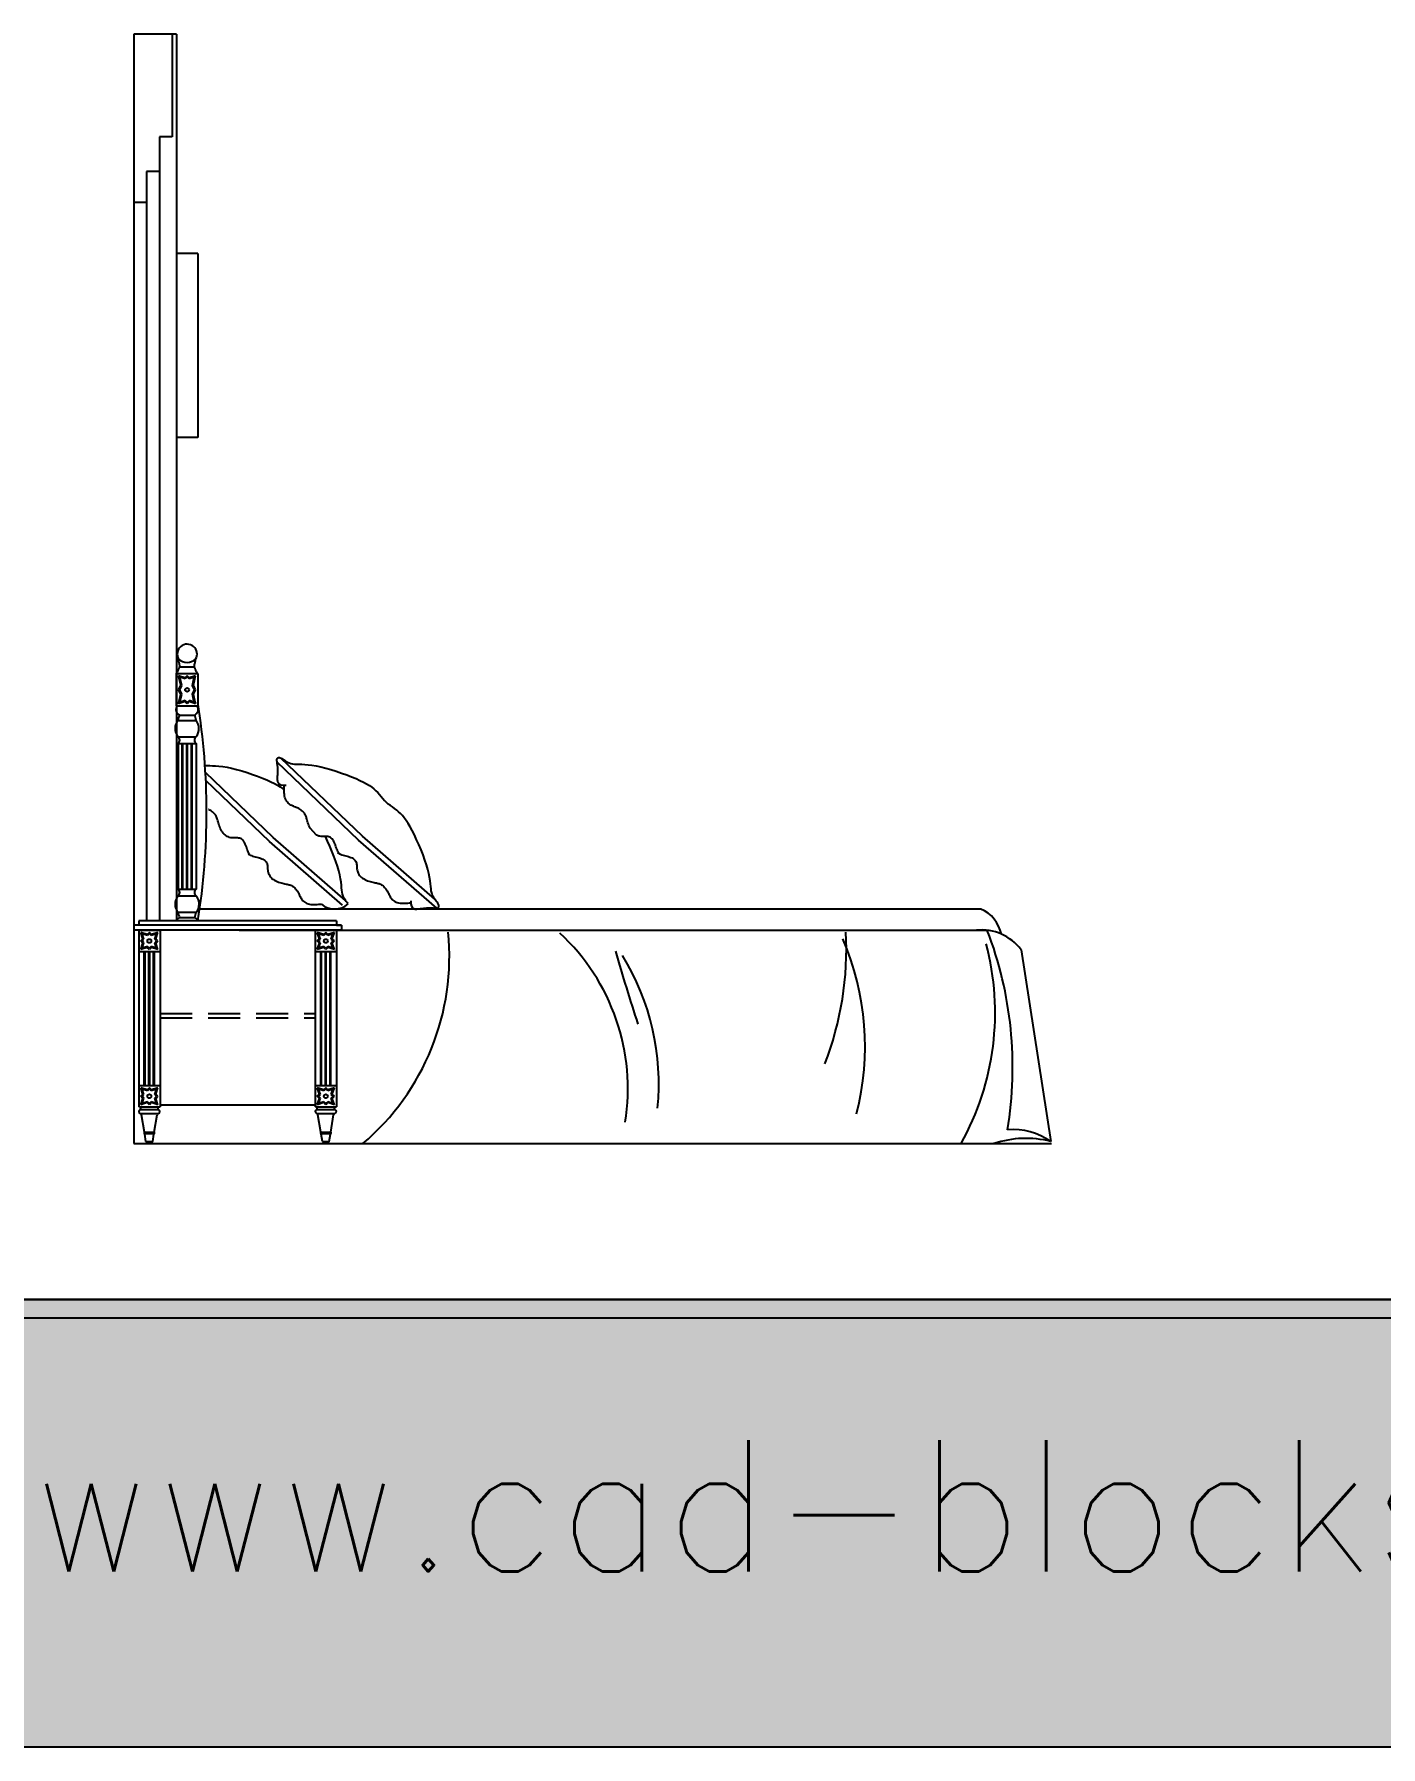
# Model space of a CAD drawing. Header units: millimetres. Extents: x 30176 to 68715, y 55479 to 72995.
# Drawn here: x 62405 to 65560, y 55479 to 59492 of the extents above; entities that cross this region are included whole.
import ezdxf

# ---------------------------------------------------------------- set-up
doc = ezdxf.new("R2010")
doc.units = ezdxf.units.MM
doc.linetypes.add('DASHED2', pattern=[0.375, 0.25, -0.125])
doc.layers.add('www.cad-blocks.net', color=7, linetype='Continuous')
doc.styles.get("Standard").update_dxf_attribs({"font": 'arial.ttf'})

# ---------------------------------------------------------------- blocks, each defined once
blk = doc.blocks.new('A$C557B3623')
for p, q in [((0, 2600), (0, 0)), ((100, 2600), (0, 2600)), ((90, 2600), (90, 2360)), ((100, 2600), (100, 522)), ((90, 2360), (60, 2360)), ((60, 2360), (60, 2278)), ((60, 2278), (30, 2278)), ((30, 2278), (30, 2206)), ((60, 2278), (60, 522)), ((30, 2206), (0, 2206)), ((30, 2206), (30, 522)), ((150, 2086.1), (100, 2086.1)), ((150, 2086.1), (150, 1654.9)), ((150, 1654.9), (100, 1654.9)), ((105.1, 1133.9), (105, 1135.8)), ((105.2, 1132.1), (105.1, 1133.9)), ((105.5, 1130.5), (105.2, 1132.1)), ((105.8, 1129.1), (105.5, 1130.5)), ((106.1, 1127.8), (105.8, 1129.1)), ((106.5, 1126.5), (106.1, 1127.8)), ((106.8, 1125.4), (106.5, 1126.5)), ((107.1, 1124.3), (106.8, 1125.4)), ((107.3, 1123.2), (107.1, 1124.3)), ((142.7, 1123.2), (142.9, 1124.3)), ((142.9, 1124.3), (143.2, 1125.4)), ((143.2, 1125.4), (143.5, 1126.5)), ((143.5, 1126.5), (143.9, 1127.8)), ((143.9, 1127.8), (144.2, 1129.1)), ((144.2, 1129.1), (144.5, 1130.5)), ((144.5, 1130.5), (144.8, 1132.1)), ((144.8, 1132.1), (144.9, 1133.9)), ((144.9, 1133.9), (145, 1135.8)), ((100, 1101.6), (101.3, 1103.5)), ((100, 1026.1), (100, 1101.6)), ((100, 1101.6), (150, 1101.6)), ((101.3, 1103.5), (102.3, 1105.1)), ((102.3, 1105.1), (103.1, 1106.4)), ((103.1, 1106.4), (103.7, 1107.6)), ((103.7, 1107.6), (104.2, 1108.6)), ((104.2, 1108.6), (104.5, 1109.5)), ((104.5, 1109.5), (104.9, 1110.3)), ((104.9, 1110.3), (105.2, 1111.1)), ((110, 1074.5), (105, 1096.6)), ((120, 1091.6), (105, 1096.6)), ((105.2, 1111.1), (105.5, 1111.8)), ((105.5, 1111.8), (105.8, 1112.6)), ((105.8, 1112.6), (106.1, 1113.3)), ((106.1, 1113.3), (106.4, 1114)), ((106.4, 1114), (106.7, 1114.7)), ((106.7, 1114.7), (106.9, 1115.4)), ((106.9, 1115.4), (107.1, 1116.2)), ((107.1, 1116.2), (107.3, 1117)), ((107.5, 1122.2), (107.3, 1123.2)), ((107.3, 1117), (107.5, 1117.8)), ((107.4, 1117.3), (142.6, 1117.3)), ((107.6, 1121.3), (107.5, 1122.2)), ((107.5, 1117.8), (107.6, 1118.6)), ((107.7, 1120.3), (107.6, 1121.3)), ((107.6, 1118.6), (107.7, 1119.4)), ((107.7, 1119.4), (107.7, 1120.3)), ((112.3, 1074), (108.2, 1093.4)), ((120.5, 1089.3), (108.2, 1093.4)), ((125, 1096.6), (120, 1091.6)), ((125, 1093.8), (120.5, 1089.3)), ((130, 1091.6), (125, 1096.6)), ((129.5, 1089.3), (125, 1093.8)), ((141.8, 1093.4), (129.5, 1089.3)), ((145, 1096.6), (130, 1091.6)), ((137.7, 1074), (141.8, 1093.4)), ((140, 1074.5), (145, 1096.6)), ((142.3, 1120.3), (142.4, 1121.3)), ((142.3, 1119.4), (142.3, 1120.3)), ((142.4, 1118.6), (142.3, 1119.4)), ((142.4, 1121.3), (142.5, 1122.2)), ((142.5, 1117.8), (142.4, 1118.6)), ((142.5, 1122.2), (142.7, 1123.2)), ((142.7, 1117), (142.5, 1117.8)), ((142.9, 1116.2), (142.7, 1117)), ((143.1, 1115.4), (142.9, 1116.2)), ((143.3, 1114.7), (143.1, 1115.4)), ((143.6, 1114), (143.3, 1114.7)), ((143.9, 1113.3), (143.6, 1114)), ((144.2, 1112.6), (143.9, 1113.3)), ((144.5, 1111.8), (144.2, 1112.6)), ((144.8, 1111.1), (144.5, 1111.8)), ((145.1, 1110.3), (144.8, 1111.1)), ((145.5, 1109.5), (145.1, 1110.3)), ((145.8, 1108.6), (145.5, 1109.5)), ((146.3, 1107.6), (145.8, 1108.6)), ((146.9, 1106.4), (146.3, 1107.6)), ((147.7, 1105.1), (146.9, 1106.4)), ((148.7, 1103.5), (147.7, 1105.1)), ((150, 1101.6), (148.7, 1103.5)), ((150, 1101.6), (150, 1026.1)), ((105, 1063.6), (110, 1074.5)), ((110, 1053.2), (105, 1063.6)), ((105, 1031.1), (110, 1053.2)), ((107.8, 1063.6), (112.3, 1074)), ((112.3, 1053.7), (107.8, 1063.6)), ((108.2, 1034.3), (112.3, 1053.7)), ((142.2, 1063.6), (137.7, 1074)), ((137.7, 1053.7), (142.2, 1063.6)), ((141.8, 1034.3), (137.7, 1053.7)), ((145, 1063.6), (140, 1074.5)), ((140, 1053.2), (145, 1063.6)), ((145, 1031.1), (140, 1053.2)), ((100, 1026.1), (150, 1026.1)), ((120, 1036.1), (105, 1031.1)), ((107.1, 1004.6), (142.9, 1004.6)), ((120.5, 1038.7), (108.2, 1034.3)), ((125, 1031.1), (120, 1036.1)), ((125, 1033.9), (120.5, 1038.7)), ((130.3, 1038.5), (125, 1033.9)), ((130, 1036.1), (125, 1031.1)), ((145, 1031.1), (130, 1036.1)), ((141.8, 1034.3), (130.3, 1038.5)), ((103.7, 992), (146.3, 992)), ((103.8, 937.7), (103.8, 596.7)), ((103.8, 937.7), (146.2, 937.7)), ((104.1, 953.6), (145.9, 953.6)), ((113.1, 596.7), (113.1, 937.7)), ((115.1, 596.7), (115.1, 937.7)), ((124.1, 596.7), (124.1, 937.7)), ((126.1, 596.7), (126.1, 937.7)), ((135.1, 596.7), (135.1, 937.7)), ((137.1, 596.7), (137.1, 937.7)), ((145.9, 953.6), (145.9, 953.7)), ((146.2, 937.7), (146.2, 596.7)), ((166.9, 886.5), (167.6, 886.4)), ((167.6, 886.4), (172.7, 886.1)), ((172.7, 886.1), (178.4, 886)), ((178.4, 886), (184.7, 885.8)), ((184.7, 885.8), (191.8, 885.5)), ((191.8, 885.5), (199.7, 884.9)), ((199.7, 884.9), (208.6, 883.9)), ((208.6, 883.9), (218.5, 882.2)), ((335.5, 900.6), (335.7, 901.9)), ((335.5, 899), (335.5, 900.6)), ((335.6, 897.3), (335.5, 899)), ((335.8, 895.4), (335.6, 897.3)), ((335.7, 901.9), (336.1, 902.9)), ((336.1, 893.2), (335.8, 895.4)), ((526.9, 711.5), (336, 894.2)), ((336.1, 902.9), (336.8, 903.8)), ((336.4, 890.9), (336.1, 893.2)), ((336.7, 888.3), (336.4, 890.9)), ((337, 885.6), (336.7, 888.3)), ((336.8, 903.8), (337.7, 904.4)), ((337.2, 882.7), (337, 885.6)), ((337.7, 904.4), (338.8, 904.8)), ((338.8, 904.8), (340.1, 904.8)), ((340.1, 904.8), (341.6, 904.7)), ((341.6, 904.7), (343.3, 904.2)), ((343.3, 904.2), (345.2, 903.4)), ((535.6, 720.9), (344.6, 903.7)), ((345.2, 903.4), (347.3, 902.3)), ((347.3, 902.3), (349.5, 901)), ((349.5, 901), (351.9, 899.3)), ((351.9, 899.3), (354.5, 897.6)), ((354.5, 897.6), (357.4, 895.8)), ((357.4, 895.8), (360.5, 894)), ((360.5, 894), (364, 892.5)), ((364, 892.5), (367.8, 891.1)), ((367.8, 891.1), (371.9, 890.1)), ((371.9, 890.1), (376.5, 889.6)), ((376.5, 889.6), (381.6, 889.3)), ((381.6, 889.3), (387.3, 889.1)), ((387.3, 889.1), (393.7, 889)), ((393.7, 889), (400.7, 888.7)), ((400.7, 888.7), (408.7, 888.1)), ((408.7, 888.1), (417.5, 887)), ((417.5, 887), (427.4, 885.4)), ((427.4, 885.4), (438.3, 883.1)), ((438.3, 883.1), (449.9, 880.1)), ((326.7, 717.7), (168, 869.6)), ((318, 708.3), (168.9, 851)), ((218.5, 882.2), (229.3, 879.9)), ((229.3, 879.9), (241, 877)), ((241, 877), (253.2, 873.5)), ((253.2, 873.5), (265.7, 869.6)), ((265.7, 869.6), (278, 865.5)), ((278, 865.5), (290.1, 861.1)), ((290.1, 861.1), (301.4, 856.8)), ((301.4, 856.8), (311.9, 852.4)), ((311.9, 852.4), (321.2, 848.2)), ((321.2, 848.2), (329.5, 844.2)), ((329.5, 844.2), (336.7, 840.2)), ((336.8, 857), (337.1, 861.2)), ((336.8, 852.9), (336.8, 857)), ((337.2, 848.9), (336.8, 852.9)), ((337.1, 861.2), (337.3, 865.3)), ((337.4, 879.6), (337.2, 882.7)), ((338.4, 845.4), (337.2, 848.9)), ((337.3, 865.3), (337.5, 869.1)), ((337.5, 876.3), (337.4, 879.6)), ((337.5, 872.8), (337.5, 876.3)), ((337.5, 869.1), (337.5, 872.8)), ((340.7, 842.5), (338.4, 845.4)), ((449.9, 880.1), (462.1, 876.7)), ((462.1, 876.7), (474.6, 872.8)), ((474.6, 872.8), (487, 868.6)), ((487, 868.6), (499, 864.3)), ((499, 864.3), (510.4, 859.9)), ((510.4, 859.9), (520.8, 855.6)), ((520.8, 855.6), (530.1, 851.4)), ((530.1, 851.4), (538.4, 847.3)), ((538.4, 847.3), (545.6, 843.4)), ((545.6, 843.4), (552.1, 839.4)), ((336.7, 840.2), (343.1, 836.2)), ((344.4, 840.5), (340.7, 842.5)), ((343.1, 836.2), (348.8, 832.2)), ((349.8, 839.5), (344.4, 840.5)), ((348.8, 832.2), (352.6, 829.3)), ((357.2, 839.7), (349.8, 839.5)), ((352.4, 836.2), (352.2, 839.1)), ((352.5, 832.9), (352.4, 836.2)), ((352.6, 829.4), (352.5, 832.9)), ((352.7, 825.7), (352.6, 829.4)), ((352.8, 821.9), (352.7, 825.7)), ((353.1, 818.1), (352.8, 821.9)), ((353.5, 814.5), (353.1, 818.1)), ((354.3, 811), (353.5, 814.5)), ((355.3, 807.9), (354.3, 811)), ((356.6, 805.1), (355.3, 807.9)), ((358.2, 802.6), (356.6, 805.1)), ((552.1, 839.4), (557.8, 835.4)), ((557.8, 835.4), (562.9, 831.4)), ((562.9, 831.4), (567.5, 827.2)), ((567.5, 827.2), (571.8, 822.9)), ((571.8, 822.9), (575.8, 818.5)), ((575.8, 818.5), (579.7, 813.8)), ((579.7, 813.8), (583.5, 809.1)), ((583.5, 809.1), (587.3, 804.3)), ((587.3, 804.3), (591.8, 800.1)), ((176.1, 783), (175.2, 783.5)), ((178.2, 781.9), (176.1, 783)), ((180.3, 780.7), (178.2, 781.9)), ((182.3, 779.3), (180.3, 780.7)), ((184.3, 777.8), (182.3, 779.3)), ((186.2, 776.3), (184.3, 777.8)), ((187.9, 774.6), (186.2, 776.3)), ((189.5, 773), (187.9, 774.6)), ((190.9, 771.2), (189.5, 773)), ((192.1, 769.5), (190.9, 771.2)), ((193.1, 767.6), (192.1, 769.5)), ((194, 765.7), (193.1, 767.6)), ((194.8, 763.7), (194, 765.7)), ((195.5, 761.6), (194.8, 763.7)), ((359.9, 800.3), (358.2, 802.6)), ((361.8, 798.3), (359.9, 800.3)), ((363.8, 796.5), (361.8, 798.3)), ((365.9, 795), (363.8, 796.5)), ((368.1, 793.6), (365.9, 795)), ((370.2, 792.5), (368.1, 793.6)), ((372.3, 791.5), (370.2, 792.5)), ((374.4, 790.6), (372.3, 791.5)), ((376.5, 789.7), (374.4, 790.6)), ((378.6, 788.9), (376.5, 789.7)), ((380.8, 788.1), (378.6, 788.9)), ((382.9, 787.2), (380.8, 788.1)), ((385, 786.2), (382.9, 787.2)), ((387.1, 785.1), (385, 786.2)), ((389.2, 783.8), (387.1, 785.1)), ((391.3, 782.5), (389.2, 783.8)), ((393.2, 781), (391.3, 782.5)), ((395.1, 779.4), (393.2, 781)), ((396.8, 777.8), (395.1, 779.4)), ((398.4, 776.1), (396.8, 777.8)), ((399.8, 774.4), (398.4, 776.1)), ((401, 772.6), (399.8, 774.4)), ((402, 770.8), (401, 772.6)), ((402.9, 768.9), (402, 770.8)), ((403.7, 766.9), (402.9, 768.9)), ((404.4, 764.8), (403.7, 766.9)), ((405.1, 762.5), (404.4, 764.8)), ((596.3, 796), (591.8, 800.1)), ((601.4, 792.6), (596.3, 796)), ((606.4, 789.1), (601.4, 792.6)), ((611.3, 785.6), (606.4, 789.1)), ((616.1, 781.9), (611.3, 785.6)), ((620.7, 777.9), (616.1, 781.9)), ((625.1, 773.6), (620.7, 777.9)), ((629.5, 768.9), (625.1, 773.6)), ((633.9, 763.5), (629.5, 768.9)), ((638.4, 757.4), (633.9, 763.5)), ((196.2, 759.4), (195.5, 761.6)), ((196.9, 756.9), (196.2, 759.4)), ((197.6, 754.3), (196.9, 756.9)), ((198.4, 751.5), (197.6, 754.3)), ((199.3, 748.6), (198.4, 751.5)), ((200.3, 745.5), (199.3, 748.6)), ((201.5, 742.4), (200.3, 745.5)), ((202.7, 739.3), (201.5, 742.4)), ((204.2, 736.2), (202.7, 739.3)), ((205.8, 733.3), (204.2, 736.2)), ((207.6, 730.5), (205.8, 733.3)), ((209.6, 727.9), (207.6, 730.5)), ((211.8, 725.6), (209.6, 727.9)), ((214.1, 723.5), (211.8, 725.6)), ((216.6, 721.7), (214.1, 723.5)), ((405.8, 760.1), (405.1, 762.5)), ((406.5, 757.5), (405.8, 760.1)), ((407.3, 754.7), (406.5, 757.5)), ((408.2, 751.7), (407.3, 754.7)), ((409.2, 748.7), (408.2, 751.7)), ((410.4, 745.5), (409.2, 748.7)), ((411.7, 742.4), (410.4, 745.5)), ((413.1, 739.4), (411.7, 742.4)), ((428.1, 723.3), (413.1, 739.4)), ((430.7, 722), (428.1, 723.3)), ((642.9, 750.4), (638.4, 757.4)), ((647.6, 742.5), (642.9, 750.4)), ((652.5, 733.6), (647.6, 742.5)), ((657.6, 723.4), (652.5, 733.6)), ((662.8, 712.4), (657.6, 723.4)), ((219.1, 720.1), (216.6, 721.7)), ((221.8, 718.8), (219.1, 720.1)), ((224.5, 717.8), (221.8, 718.8)), ((227.3, 717.1), (224.5, 717.8)), ((230, 716.7), (227.3, 717.1)), ((232.8, 716.5), (230, 716.7)), ((235.5, 716.5), (232.8, 716.5)), ((238.2, 716.5), (235.5, 716.5)), ((240.8, 716.5), (238.2, 716.5)), ((243.3, 716.5), (240.8, 716.5)), ((245.7, 716.3), (243.3, 716.5)), ((248, 715.9), (245.7, 716.3)), ((250.1, 715.1), (248, 715.9)), ((252.1, 714.1), (250.1, 715.1)), ((254, 712.7), (252.1, 714.1)), ((255.7, 711.1), (254, 712.7)), ((257.3, 709.2), (255.7, 711.1)), ((258.7, 707.1), (257.3, 709.2)), ((260.1, 704.6), (258.7, 707.1)), ((261.4, 702), (260.1, 704.6)), ((262.6, 699.1), (261.4, 702)), ((263.8, 696), (262.6, 699.1)), ((264.9, 692.9), (263.8, 696)), ((265.9, 689.7), (264.9, 692.9)), ((267, 686.6), (265.9, 689.7)), ((268.2, 683.6), (267, 686.6)), ((269.4, 680.8), (268.2, 683.6)), ((488.8, 559.3), (318, 708.3)), ((496.4, 569.7), (326.7, 717.7)), ((433.4, 721), (430.7, 722)), ((436.2, 720.3), (433.4, 721)), ((439, 719.8), (436.2, 720.3)), ((441.7, 719.7), (439, 719.8)), ((444.5, 719.6), (441.7, 719.7)), ((447.1, 719.7), (444.5, 719.6)), ((449.7, 719.7), (447.1, 719.7)), ((453.9, 709.3), (448.9, 719.7)), ((452.3, 719.7), (449.7, 719.7)), ((454.7, 719.5), (452.3, 719.7)), ((459.1, 697.6), (453.9, 709.3)), ((456.9, 719), (454.7, 719.5)), ((459.1, 718.3), (456.9, 719)), ((461, 717.2), (459.1, 718.3)), ((464.2, 685.6), (459.1, 697.6)), ((462.9, 715.9), (461, 717.2)), ((464.6, 714.3), (462.9, 715.9)), ((469, 673.5), (464.2, 685.6)), ((466.2, 712.4), (464.6, 714.3)), ((467.7, 710.2), (466.2, 712.4)), ((469, 707.8), (467.7, 710.2)), ((470.3, 705.1), (469, 707.8)), ((471.5, 702.2), (470.3, 705.1)), ((472.7, 699.2), (471.5, 702.2)), ((473.8, 696), (472.7, 699.2)), ((474.9, 692.9), (473.8, 696)), ((476, 689.7), (474.9, 692.9)), ((477.1, 686.8), (476, 689.7)), ((478.3, 684), (477.1, 686.8)), ((477.2, 682.3), (477.8, 681.8)), ((479.6, 681.5), (478.3, 684)), ((709.8, 552), (526.9, 711.5)), ((705.3, 572.9), (535.6, 720.9)), ((668, 700.8), (662.8, 712.4)), ((673.1, 688.7), (668, 700.8)), ((677.9, 676.6), (673.1, 688.7)), ((268.3, 679.2), (268.9, 678.6)), ((268.9, 678.6), (270.8, 677.3)), ((270.6, 678.4), (269.4, 680.8)), ((271.9, 676.3), (270.6, 678.4)), ((270.8, 677.3), (273.1, 676.1)), ((273.1, 676.1), (275.6, 675)), ((275.6, 675), (278.5, 674)), ((278.5, 674), (281.5, 673.1)), ((281.5, 673.1), (284.7, 672.3)), ((284.7, 672.3), (288, 671.4)), ((288, 671.4), (291.2, 670.6)), ((291.2, 670.6), (294.3, 669.7)), ((294.3, 669.7), (297.3, 668.7)), ((297.3, 668.7), (300.1, 667.6)), ((300.1, 667.6), (302.6, 666.4)), ((302.6, 666.4), (304.9, 665.1)), ((304.9, 665.1), (306.9, 663.6)), ((306.9, 663.6), (308.6, 662.1)), ((308.6, 662.1), (310.1, 660.3)), ((310.1, 660.3), (311.3, 658.4)), ((311.3, 658.4), (312.2, 656.4)), ((312.2, 656.4), (312.8, 654.1)), ((312.8, 654.1), (313.2, 651.8)), ((313.2, 651.8), (313.4, 649.2)), ((313.4, 649.2), (313.6, 646.6)), ((313.6, 646.6), (313.7, 644)), ((313.7, 644), (314, 641.2)), ((473.3, 661.5), (469, 673.5)), ((477.2, 650.1), (473.3, 661.5)), ((480.3, 639.4), (477.2, 650.1)), ((477.8, 681.8), (479.8, 680.5)), ((480.9, 679.5), (479.6, 681.5)), ((479.8, 680.5), (482, 679.3)), ((482, 679.3), (484.6, 678.2)), ((484.6, 678.2), (487.4, 677.2)), ((487.4, 677.2), (490.5, 676.3)), ((490.5, 676.3), (493.6, 675.4)), ((493.6, 675.4), (496.9, 674.6)), ((496.9, 674.6), (500.1, 673.7)), ((500.1, 673.7), (503.3, 672.8)), ((503.3, 672.8), (506.2, 671.8)), ((506.2, 671.8), (509, 670.8)), ((509, 670.8), (511.5, 669.6)), ((511.5, 669.6), (513.8, 668.3)), ((513.8, 668.3), (515.8, 666.8)), ((515.8, 666.8), (517.5, 665.2)), ((517.5, 665.2), (519, 663.5)), ((519, 663.5), (520.2, 661.6)), ((520.2, 661.6), (521.1, 659.5)), ((521.1, 659.5), (521.7, 657.3)), ((521.7, 657.3), (522.1, 654.9)), ((522.1, 654.9), (522.3, 652.4)), ((522.3, 652.4), (522.5, 649.8)), ((522.5, 649.8), (522.6, 647.1)), ((522.6, 647.1), (522.9, 644.4)), ((522.9, 644.4), (523.3, 641.7)), ((682.3, 664.7), (677.9, 676.6)), ((686.1, 653.3), (682.3, 664.7)), ((689.2, 642.6), (686.1, 653.3)), ((691.6, 632.9), (689.2, 642.6)), ((314, 641.2), (314.3, 638.5)), ((314.3, 638.5), (315, 635.8)), ((315, 635.8), (315.9, 633.1)), ((315.9, 633.1), (317.1, 630.5)), ((317.1, 630.5), (318.6, 627.9)), ((318.6, 627.9), (320.4, 625.5)), ((320.4, 625.5), (322.4, 623.1)), ((322.4, 623.1), (324.6, 621)), ((324.6, 621), (327.1, 619)), ((327.1, 619), (329.8, 617.2)), ((329.8, 617.2), (332.7, 615.6)), ((332.7, 615.6), (335.8, 614.2)), ((335.8, 614.2), (338.9, 613)), ((338.9, 613), (342.1, 612)), ((342.1, 612), (345.3, 611.1)), ((345.3, 611.1), (348.4, 610.3)), ((348.4, 610.3), (351.5, 609.6)), ((351.5, 609.6), (354.3, 609)), ((354.3, 609), (357, 608.5)), ((357, 608.5), (359.5, 608)), ((359.5, 608), (361.8, 607.5)), ((361.8, 607.5), (363.9, 606.9)), ((363.9, 606.9), (366, 606.3)), ((366, 606.3), (368, 605.5)), ((368, 605.5), (369.8, 604.7)), ((369.8, 604.7), (371.7, 603.6)), ((371.7, 603.6), (373.5, 602.3)), ((373.5, 602.3), (375.3, 600.9)), ((482.7, 629.7), (480.3, 639.4)), ((484.4, 621), (482.7, 629.7)), ((485.6, 613.1), (484.4, 621)), ((486.4, 606.1), (485.6, 613.1)), ((487, 599.8), (486.4, 606.1)), ((523.3, 641.7), (523.9, 639)), ((523.9, 639), (524.8, 636.3)), ((524.8, 636.3), (526, 633.6)), ((526, 633.6), (527.5, 631.1)), ((527.5, 631.1), (529.3, 628.6)), ((529.3, 628.6), (531.3, 626.3)), ((531.3, 626.3), (533.5, 624.1)), ((533.5, 624.1), (536, 622.1)), ((536, 622.1), (538.7, 620.3)), ((538.7, 620.3), (541.6, 618.8)), ((541.6, 618.8), (544.7, 617.4)), ((544.7, 617.4), (547.8, 616.2)), ((547.8, 616.2), (551, 615.1)), ((551, 615.1), (554.2, 614.2)), ((554.2, 614.2), (557.4, 613.4)), ((557.4, 613.4), (560.4, 612.8)), ((560.4, 612.8), (563.3, 612.2)), ((563.3, 612.2), (565.9, 611.6)), ((565.9, 611.6), (568.4, 611.1)), ((568.4, 611.1), (570.7, 610.6)), ((570.7, 610.6), (572.9, 610.1)), ((572.9, 610.1), (574.9, 609.4)), ((574.9, 609.4), (576.9, 608.7)), ((576.9, 608.7), (578.8, 607.8)), ((578.8, 607.8), (580.6, 606.8)), ((580.6, 606.8), (582.4, 605.5)), ((582.4, 605.5), (584.2, 604.1)), ((584.2, 604.1), (586, 602.4)), ((586, 602.4), (587.7, 600.7)), ((693.3, 624.2), (691.6, 632.9)), ((694.5, 616.3), (693.3, 624.2)), ((695.3, 609.3), (694.5, 616.3)), ((696, 602.9), (695.3, 609.3)), ((696.5, 597.3), (696, 602.9)), ((103.8, 596.7), (146.2, 596.7)), ((104.1, 580.7), (145.9, 580.7)), ((145.9, 580.7), (145.9, 580.7)), ((375.3, 600.9), (377.1, 599.3)), ((377.1, 599.3), (378.8, 597.5)), ((378.8, 597.5), (380.4, 595.7)), ((380.4, 595.7), (381.9, 593.7)), ((381.9, 593.7), (383.3, 591.7)), ((383.3, 591.7), (384.6, 589.7)), ((384.6, 589.7), (385.7, 587.7)), ((385.7, 587.7), (386.8, 585.6)), ((386.8, 585.6), (387.8, 583.6)), ((387.8, 583.6), (388.7, 581.5)), ((388.7, 581.5), (389.7, 579.5)), ((389.7, 579.5), (390.8, 577.4)), ((390.8, 577.4), (392, 575.4)), ((392, 575.4), (393.3, 573.4)), ((393.3, 573.4), (394.8, 571.4)), ((394.8, 571.4), (396.5, 569.4)), ((396.5, 569.4), (398.4, 567.5)), ((398.4, 567.5), (400.5, 565.8)), ((400.5, 565.8), (402.9, 564.2)), ((402.9, 564.2), (405.6, 562.8)), ((405.6, 562.8), (408.5, 561.7)), ((487.6, 594.1), (487, 599.8)), ((488.3, 589.1), (487.6, 594.1)), ((489.2, 584.5), (488.3, 589.1)), ((490.5, 580.4), (489.2, 584.5)), ((492.1, 576.7), (490.5, 580.4)), ((494, 573.4), (492.1, 576.7)), ((495.9, 570.4), (494, 573.4)), ((497.9, 567.7), (495.9, 570.4)), ((499.9, 565.2), (497.9, 567.7)), ((501.7, 562.9), (499.9, 565.2)), ((502.6, 561.7), (501.7, 562.9)), ((587.7, 600.7), (589.3, 598.8)), ((589.3, 598.8), (590.8, 596.9)), ((590.8, 596.9), (592.2, 594.9)), ((592.2, 594.9), (593.5, 592.9)), ((593.5, 592.9), (594.7, 590.8)), ((594.7, 590.8), (595.7, 588.8)), ((595.7, 588.8), (596.7, 586.7)), ((596.7, 586.7), (597.7, 584.7)), ((597.7, 584.7), (598.7, 582.7)), ((598.7, 582.7), (599.7, 580.6)), ((599.7, 580.6), (600.9, 578.6)), ((600.9, 578.6), (602.2, 576.5)), ((602.2, 576.5), (603.7, 574.5)), ((603.7, 574.5), (605.4, 572.6)), ((605.4, 572.6), (607.3, 570.7)), ((607.3, 570.7), (609.5, 568.9)), ((609.5, 568.9), (611.8, 567.4)), ((611.8, 567.4), (614.5, 566)), ((614.5, 566), (617.4, 564.9)), ((617.4, 564.9), (620.6, 564.1)), ((620.6, 564.1), (624.1, 563.6)), ((624.1, 563.6), (627.7, 563.4)), ((627.7, 563.4), (631.5, 563.5)), ((631.5, 563.5), (635.3, 563.6)), ((635.3, 563.6), (639, 563.8)), ((639, 563.8), (642.5, 564)), ((642.5, 564), (645.8, 564.2)), ((645.8, 564.2), (648.8, 564.2)), ((648.9, 569.2), (649.3, 561.8)), ((697.2, 592.2), (696.5, 597.3)), ((698.1, 587.7), (697.2, 592.2)), ((699.4, 583.6), (698.1, 587.7)), ((701, 579.9), (699.4, 583.6)), ((702.9, 576.6), (701, 579.9)), ((704.9, 573.6), (702.9, 576.6)), ((706.9, 570.8), (704.9, 573.6)), ((708.8, 568.4), (706.9, 570.8)), ((710.6, 566.1), (708.8, 568.4)), ((712.2, 564), (710.6, 566.1)), ((713.4, 562), (712.2, 564)), ((714.3, 560.2), (713.4, 562)), ((475, 522), (11.5, 522)), ((11.5, 522), (11.5, 512)), ((103.7, 542.4), (146.3, 542.4)), ((107.1, 529.8), (142.9, 529.8)), ((154.5, 550), (1984.8, 550)), ((408.5, 561.7), (411.7, 560.9)), ((411.7, 560.9), (415.1, 560.5)), ((415.1, 560.5), (418.8, 560.3)), ((418.8, 560.3), (422.6, 560.3)), ((422.6, 560.3), (426.4, 560.4)), ((426.4, 560.4), (430.1, 560.6)), ((430.1, 560.6), (433.6, 560.9)), ((433.6, 560.9), (436.9, 561)), ((436.9, 561), (439.8, 561)), ((475, 522), (475, 512)), ((649.3, 561.8), (650.7, 556.5)), ((650.7, 556.5), (653, 553)), ((653, 553), (656.1, 550.9)), ((656.1, 550.9), (659.7, 549.9)), ((659.7, 549.9), (663.6, 549.8)), ((663.6, 549.8), (667.8, 550.2)), ((667.8, 550.2), (671.9, 550.8)), ((671.9, 550.8), (675.9, 551.3)), ((675.9, 551.3), (679.8, 551.7)), ((679.8, 551.7), (683.4, 552)), ((683.4, 552), (686.9, 552.3)), ((686.9, 552.3), (690.2, 552.4)), ((690.2, 552.4), (693.3, 552.5)), ((693.3, 552.5), (696.2, 552.5)), ((696.2, 552.5), (699, 552.4)), ((699, 552.4), (701.5, 552.3)), ((701.5, 552.3), (703.9, 552.2)), ((703.9, 552.2), (706.1, 552.1)), ((706.1, 552.1), (708, 552)), ((708, 552), (709.7, 552)), ((709.7, 552), (711.3, 552.2)), ((711.3, 552.2), (712.5, 552.5)), ((712.5, 552.5), (713.6, 553)), ((713.6, 553), (714.4, 553.7)), ((714.9, 558.6), (714.3, 560.2)), ((714.4, 553.7), (714.9, 554.6)), ((715.2, 557.1), (714.9, 558.6)), ((714.9, 554.6), (715.2, 555.7)), ((715.2, 555.7), (715.2, 557.1)), ((11.5, 512), (0, 512)), ((0, 512), (0, 500)), ((0, 512), (0, 500)), ((11.5, 500), (0, 500)), ((486.5, 512), (11.5, 512)), ((486.5, 500), (11.5, 500)), ((11.5, 500), (11.5, 86.1)), ((11.5, 500), (11.5, 86.1)), ((11.5, 500), (61.5, 500)), ((31.5, 490), (16.5, 495)), ((21.5, 480), (16.5, 495)), ((32, 487.7), (19.6, 491.8)), ((23.8, 479.5), (19.6, 491.8)), ((36.5, 495), (31.5, 490)), ((36.5, 492.2), (32, 487.7)), ((41.5, 490), (36.5, 495)), ((40.9, 487.7), (36.5, 492.2)), ((53.3, 491.8), (40.9, 487.7)), ((56.5, 495), (41.5, 490)), ((49.2, 479.5), (53.3, 491.8)), ((51.5, 480), (56.5, 495)), ((61.5, 500), (61.5, 90)), ((61.5, 500), (61.5, 90)), ((247.2, 500), (2000, 500)), ((425, 500), (425, 86.1)), ((425, 500), (425, 86.1)), ((445, 490), (430, 495)), ((435, 480), (430, 495)), ((445.5, 487.7), (433.2, 491.8)), ((437.3, 479.5), (433.2, 491.8)), ((450, 495), (445, 490)), ((450, 492.2), (445.5, 487.7)), ((455, 490), (450, 495)), ((454.5, 487.7), (450, 492.2)), ((466.8, 491.8), (454.5, 487.7)), ((470, 495), (455, 490)), ((462.7, 479.5), (466.8, 491.8)), ((465, 480), (470, 495)), ((475, 512), (486.5, 512)), ((475, 500), (475, 90)), ((475, 500), (475, 90)), ((475, 500), (486.5, 500)), ((486.5, 512), (486.5, 500)), ((486.5, 512), (486.5, 500)), ((11.5, 450), (61.5, 450)), ((11.5, 450), (61.5, 450)), ((16.5, 475), (21.5, 480)), ((21.5, 470), (16.5, 475)), ((16.5, 455), (21.5, 470)), ((31.5, 460), (16.5, 455)), ((19.3, 475), (23.8, 479.5)), ((23.8, 470.5), (19.3, 475)), ((19.6, 458.2), (23.8, 470.5)), ((32, 462.3), (19.6, 458.2)), ((24.5, 136.1), (24.5, 450)), ((26.5, 136.1), (26.5, 450)), ((36.5, 455), (31.5, 460)), ((36.5, 457.8), (32, 462.3)), ((35.5, 136.1), (35.5, 450)), ((40.9, 462.3), (36.5, 457.8)), ((41.5, 460), (36.5, 455)), ((37.5, 136.1), (37.5, 450)), ((53.3, 458.2), (40.9, 462.3)), ((56.5, 455), (41.5, 460)), ((46.5, 136.1), (46.5, 450)), ((48.5, 136.1), (48.5, 450)), ((53.6, 475), (49.2, 479.5)), ((49.2, 470.5), (53.6, 475)), ((53.3, 458.2), (49.2, 470.5)), ((56.5, 475), (51.5, 480)), ((51.5, 470), (56.5, 475)), ((56.5, 455), (51.5, 470)), ((425, 450), (475, 450)), ((425, 450), (475, 450)), ((430, 475), (435, 480)), ((435, 470), (430, 475)), ((430, 455), (435, 470)), ((445, 460), (430, 455)), ((432.8, 475), (437.3, 479.5)), ((437.3, 470.5), (432.8, 475)), ((433.2, 458.2), (437.3, 470.5)), ((445.5, 462.3), (433.2, 458.2)), ((438, 136.1), (438, 450)), ((440, 136.1), (440, 450)), ((450, 455), (445, 460)), ((450, 457.8), (445.5, 462.3)), ((449, 136.1), (449, 450)), ((454.5, 462.3), (450, 457.8)), ((455, 460), (450, 455)), ((451, 136.1), (451, 450)), ((466.8, 458.2), (454.5, 462.3)), ((470, 455), (455, 460)), ((460, 136.1), (460, 450)), ((462, 136.1), (462, 450)), ((467.2, 475), (462.7, 479.5)), ((462.7, 470.5), (467.2, 475)), ((466.8, 458.2), (462.7, 470.5)), ((470, 475), (465, 480)), ((465, 470), (470, 475)), ((470, 455), (465, 470)), ((2079, 454.6), (2148.7, 5)), ((11.5, 136.1), (61.5, 136.1)), ((21.5, 116.1), (16.5, 131.1)), ((31.5, 126.1), (16.5, 131.1)), ((23.8, 115.6), (19.6, 128)), ((32, 123.9), (19.6, 128)), ((36.5, 131.1), (31.5, 126.1)), ((36.5, 128.3), (32, 123.9)), ((41.5, 126.1), (36.5, 131.1)), ((40.9, 123.9), (36.5, 128.3)), ((53.3, 128), (40.9, 123.9)), ((56.5, 131.1), (41.5, 126.1)), ((49.2, 115.6), (53.3, 128)), ((51.5, 116.1), (56.5, 131.1)), ((425, 136.1), (475, 136.1)), ((445, 126.1), (430, 131.1)), ((435, 116.1), (430, 131.1)), ((445.5, 123.9), (433.2, 128)), ((437.3, 115.6), (433.2, 128)), ((450, 131.1), (445, 126.1)), ((450, 128.3), (445.5, 123.9)), ((455, 126.1), (450, 131.1)), ((454.5, 123.9), (450, 128.3)), ((466.8, 128), (454.5, 123.9)), ((470, 131.1), (455, 126.1)), ((462.7, 115.6), (466.8, 128)), ((465, 116.1), (470, 131.1)), ((15.3, 86.1), (11.5, 86.1)), ((15.3, 86.1), (57.7, 86.1)), ((16.5, 111.1), (21.5, 116.1)), ((21.5, 106.1), (16.5, 111.1)), ((16.5, 91.1), (21.5, 106.1)), ((31.5, 96.1), (16.5, 91.1)), ((19.3, 111.1), (23.8, 115.6)), ((23.8, 106.7), (19.3, 111.1)), ((19.6, 94.3), (23.8, 106.7)), ((32, 98.4), (19.6, 94.3)), ((36.5, 91.1), (31.5, 96.1)), ((36.5, 94), (32, 98.4)), ((40.9, 98.4), (36.5, 94)), ((41.5, 96.1), (36.5, 91.1)), ((53.3, 94.3), (40.9, 98.4)), ((56.5, 91.1), (41.5, 96.1)), ((53.6, 111.1), (49.2, 115.6)), ((49.2, 106.7), (53.6, 111.1)), ((53.3, 94.3), (49.2, 106.7)), ((56.5, 111.1), (51.5, 116.1)), ((51.5, 106.1), (56.5, 111.1)), ((56.5, 91.1), (51.5, 106.1)), ((57.7, 86.1), (61.5, 86.1)), ((425, 90), (61.5, 90)), ((61.5, 90), (61.5, 86.1)), ((428.8, 86.1), (425, 86.1)), ((428.8, 86.1), (471.2, 86.1)), ((430, 111.1), (435, 116.1)), ((435, 106.1), (430, 111.1)), ((430, 91.1), (435, 106.1)), ((445, 96.1), (430, 91.1)), ((432.8, 111.1), (437.3, 115.6)), ((437.3, 106.7), (432.8, 111.1)), ((433.2, 94.3), (437.3, 106.7)), ((445.5, 98.4), (433.2, 94.3)), ((450, 91.1), (445, 96.1)), ((450, 94), (445.5, 98.4)), ((454.5, 98.4), (450, 94)), ((455, 96.1), (450, 91.1)), ((466.8, 94.3), (454.5, 98.4)), ((470, 91.1), (455, 96.1)), ((467.2, 111.1), (462.7, 115.6)), ((462.7, 106.7), (467.2, 111.1)), ((466.8, 94.3), (462.7, 106.7)), ((470, 111.1), (465, 116.1)), ((465, 106.1), (470, 111.1)), ((470, 91.1), (465, 106.1)), ((471.2, 86.1), (475, 86.1)), ((475, 90), (475, 86.1)), ((15.2, 79.7), (57.7, 79.7)), ((15.6, 70.5), (57.4, 70.5)), ((24.9, 26.8), (18.1, 67.3)), ((48.1, 26.8), (54.8, 67.3)), ((428.7, 79.7), (471.3, 79.7)), ((429.1, 70.5), (470.9, 70.5)), ((438.4, 26.8), (431.6, 67.3)), ((461.6, 26.8), (468.4, 67.3)), ((0, 0), (2150.5, 0)), ((24.9, 26.8), (48.1, 26.8)), ((24.9, 23.7), (48.1, 23.7)), ((28.6, 5.1), (25.8, 22.6)), ((28.6, 5.1), (44.4, 5.1)), ((44.4, 5.1), (47.2, 22.6)), ((438.4, 26.8), (461.6, 26.8)), ((438.4, 23.7), (461.6, 23.7)), ((442.1, 5.1), (439.3, 22.6)), ((442.1, 5.1), (457.9, 5.1)), ((457.9, 5.1), (460.7, 22.6))]:
    blk.add_line(p, q)
at = {"linetype": 'DASHED2', "ltscale": 300}
for p, q in [((61.5, 305), (425, 305)), ((61.5, 295), (425, 295))]:
    blk.add_line(p, q, dxfattribs=at)
for centre in [(125, 1063.6), (36.5, 475), (450, 475), (36.5, 111.1), (450, 111.1)]:
    blk.add_circle(centre, 4.54)
for centre, radius, start, end in [((125.1, 1147.4), 23.2, 329.1422, 210.1426), ((125, 1156.2), 28.6, 225.6826, 314.3174), ((112.8, 1017.5), 14.1, 142.6054, 246.3057), ((166.4, 981.8), 63.5, 158.9346, 170.74), ((137.2, 1017.5), 14.1, 293.6943, 37.3946), ((83.6, 981.8), 63.5, 9.305, 21.0654), ((-1443.9, 777.2), 1614.5, 350.9068, 9.1643), ((126, 972.9), 29.3, 138.5152, 220.3436), ((121.9, 972.9), 30.9, 322.1971, 38.9441), ((97.2, 945.8), 10.5, 309.2357, 51.4159), ((152.8, 945.8), 10.5, 128.5841, 230.7643), ((126, 561.4), 29.3, 139.6564, 221.4848), ((97.2, 588.6), 10.5, 308.5841, 50.7643), ((152.8, 588.6), 10.5, 129.2357, 231.4159), ((124, 561.4), 29.3, 318.5152, 40.3436), ((112.8, 516.8), 14.1, 113.6943, 158.5219), ((166.4, 552.6), 63.5, 189.26, 201.0654), ((83.6, 552.6), 63.5, 338.9346, 350.74), ((137.2, 516.8), 14.1, 21.4781, 66.3057), ((470.8, 599), 49, 230.7919, 310.5001), ((1952.6, 474.5), 82, 11.6462, 66.8979), ((166.2, 437.8), 573.3, 310.2155, 5.815), ((659.3, 128.1), 498.6, 350.9989, 47.1439), ((934.9, 454.9), 734.8, 338.6031, 3.2), ((1986.6, 385.2), 115.6, 36.8969, 95.862), ((1162.1, 178.8), 897.3, 350.6263, 20.9721), ((5776.3, 1789.4), 4836.5, 196.067, 198.1848), ((1079.9, 227.9), 633.8, 345.5873, 23.4086), ((1386.4, 307.4), 631.9, 330.8957, 14.7477), ((655.9, 140.2), 574.4, 354.282, 31.5896), ((12, 83), 4.52, 313.9325, 44.411), ((60.9, 83), 4.52, 135.589, 226.0675), ((425.6, 83), 4.52, 313.9325, 44.411), ((474.4, 83), 4.52, 135.589, 226.0675), ((16.5, 75.2), 4.73, 106.0542, 258.7078), ((12.5, 65.6), 5.79, 17.0014, 58.4142), ((59.2, 66.5), 4.42, 114.33, 169.7681), ((56.4, 75.2), 4.73, 281.2922, 73.9458), ((430, 75.2), 4.73, 106.0542, 258.7078), ((426.1, 65.6), 5.79, 17.0014, 58.4142), ((472.7, 66.5), 4.42, 114.33, 169.7681), ((470, 75.2), 4.73, 281.2922, 73.9458), ((25.8, 25.2), 1.74, 120.1683, 239.8317), ((24, 22.2), 1.79, 13.9317, 61.9383), ((27.6, -1.3), 6.47, 29.1599, 81.579), ((36.5, 3.6), 3.59, 208.1083, 331.8917), ((45.3, -1.3), 6.47, 98.421, 150.8401), ((48.9, 22.2), 1.79, 118.0617, 166.0683), ((47.2, 25.2), 1.74, 300.1683, 59.8317), ((439.3, 25.2), 1.74, 120.1683, 239.8317), ((437.6, 22.2), 1.79, 13.9317, 61.9383), ((441.2, -1.3), 6.47, 29.1599, 81.579), ((450, 3.6), 3.59, 208.1083, 331.8917), ((458.8, -1.3), 6.47, 98.421, 150.8401), ((462.4, 22.2), 1.79, 118.0617, 166.0683), ((460.7, 25.2), 1.74, 300.1683, 59.8317), ((2090.5, -222.2), 234.6, 75.6343, 108.661), ((2059.7, -121.6), 154.8, 54.8864, 94.5352)]:
    blk.add_arc(centre, radius, start, end)
blk = doc.blocks.new('FORMAT')
at = {"true_color": 0x546d8e}
h = blk.add_hatch(color=155, dxfattribs=at)
h.set_gradient(color1=(68, 68, 68), color2=(84, 109, 142), tint=1)
h.paths.add_polyline_path([(68715.5, 55478.6), (68715.5, 56526.5), (33904.5, 56526.5), (33904.5, 55478.6)])
h.paths.add_polyline_path([(54090.9, 55812.9), (68328.4, 55812.9), (68328.4, 56273.6), (54090.9, 56273.6)], flags=24)
at = {"color": 155, "true_color": 0x546d8e}
for p, q in [((68715.5, 56526.5), (33904.5, 56526.5)), ((33904.5, 56526.5), (68715.5, 56526.5)), ((33904.5, 55478.6), (68715.5, 55478.6))]:
    blk.add_line(p, q, dxfattribs=at)
for p, q in [((33904.5, 56526.5), (68715.5, 56526.5)), ((33904.5, 56483.9), (68715.5, 56483.9))]:
    blk.add_line(p, q)
at = {"color": 155, "true_color": 0x546d8e, "insert": (54167.7, 56196.8), "char_height": 307.125, "attachment_point": 1}
blk.add_mtext_dynamic_manual_height_columns('{\\Fsimplex|c0;\\C7;download more free cad collection at: www.cad-blocks.net}', width=45138.163, gutter_width=12.5, heights=[0], dxfattribs=at)

msp = doc.modelspace()

# ---------------------------------------------------------------- block references
msp.add_blockref('A$C557B3623', (62638.6, 56892))
at = {"layer": 'www.cad-blocks.net'}
msp.add_blockref('FORMAT', (0, 0), dxfattribs=at)

doc.saveas('drawing.dxf')
